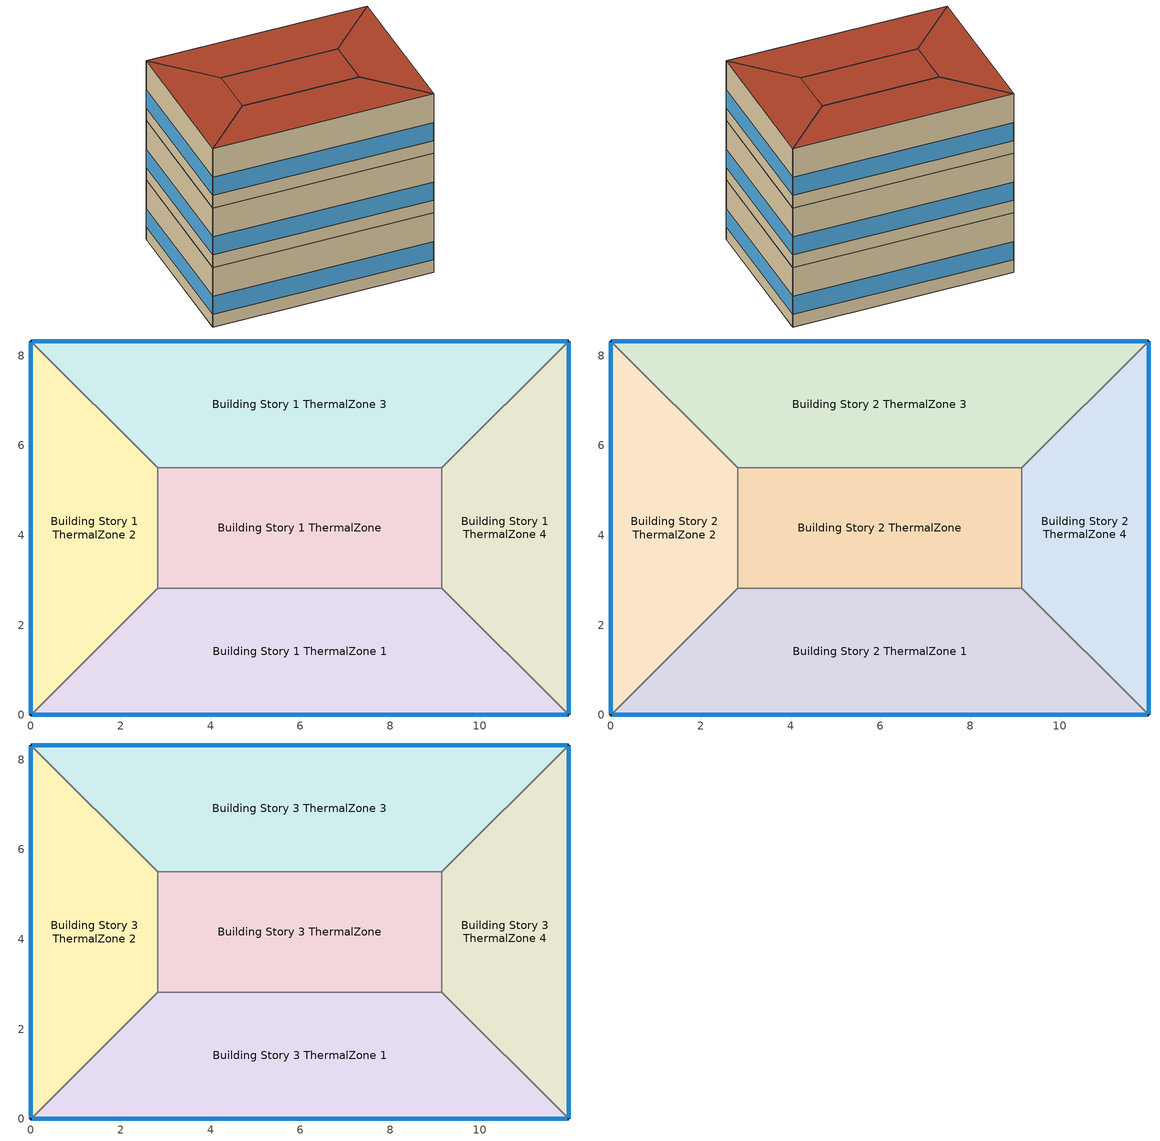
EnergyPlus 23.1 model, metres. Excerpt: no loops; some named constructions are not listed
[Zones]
Building Story 1 ThermalZone
 floor ground (Typical Insulated Carpeted 8in Slab Floor): 9.15,2.83 2.83,2.83 2.83,5.5 9.15,5.5 z0
 wall adiabatic (Typical Interior Wall): 2.83,2.83 9.15,2.83 9.15,5.5 2.83,5.5 2.83,2.83 z0:3.6
 ceiling adiabatic (Typical Interior Floor): 9.15,5.5 2.83,5.5 2.83,2.83 9.15,2.83 z3.6
Building Story 1 ThermalZone 1
 floor ground (Typical Insulated Carpeted 8in Slab Floor): 11.97,0 0,0 2.83,2.83 9.15,2.83 z0
 wall outside (Typical Insulated Steel Framed Exterior Wall R-20.41): 0,0 11.97,0 z0:3.6
 wall adiabatic (Typical Interior Wall): 11.97,0 9.15,2.83 2.83,2.83 0,0 z0:3.6
 window (U 0.48 SHGC 0.40 Dbl Ref-D Clr 6mm/13mm): 0.03,0 11.95,0 z0.76:1.85
 ceiling adiabatic (Typical Interior Ceiling): 9.15,2.83 2.83,2.83 0,0 11.97,0 z3.6
Building Story 1 ThermalZone 2
 floor ground (Typical Insulated Carpeted 8in Slab Floor): 0,0 0,8.33 2.83,5.5 2.83,2.83 z0
 wall outside (Typical Insulated Steel Framed Exterior Wall R-20.41): 0,8.33 0,0 z0:3.6
 wall adiabatic (Typical Interior Wall): 0,0 2.83,2.83 2.83,5.5 0,8.33 z0:3.6
 window (U 0.48 SHGC 0.40 Dbl Ref-D Clr 6mm/13mm): 0,8.3 0,0.03 z0.76:1.85
 ceiling adiabatic (Typical Interior Ceiling): 2.83,2.83 2.83,5.5 0,8.33 0,0 z3.6
Building Story 1 ThermalZone 3
 floor ground (Typical Insulated Carpeted 8in Slab Floor): 0,8.33 11.97,8.33 9.15,5.5 2.83,5.5 z0
 wall outside (Typical Insulated Steel Framed Exterior Wall R-20.41): 11.97,8.33 0,8.33 z0:3.6
 wall adiabatic (Typical Interior Wall): 0,8.33 2.83,5.5 9.15,5.5 11.97,8.33 z0:3.6
 window (U 0.48 SHGC 0.40 Dbl Ref-D Clr 6mm/13mm): 11.95,8.33 0.03,8.33 z0.76:1.85
 ceiling adiabatic (Typical Interior Ceiling): 2.83,5.5 9.15,5.5 11.97,8.33 0,8.33 z3.6
Building Story 1 ThermalZone 4
 floor ground (Typical Insulated Carpeted 8in Slab Floor): 11.97,8.33 11.97,0 9.15,2.83 9.15,5.5 z0
 wall outside (Typical Insulated Steel Framed Exterior Wall R-20.41): 11.97,0 11.97,8.33 z0:3.6
 wall adiabatic (Typical Interior Wall): 11.97,8.33 9.15,5.5 9.15,2.83 11.97,0 z0:3.6
 window (U 0.48 SHGC 0.40 Dbl Ref-D Clr 6mm/13mm): 11.97,0.03 11.97,8.3 z0.76:1.85
 ceiling adiabatic (Typical Interior Ceiling): 9.15,5.5 9.15,2.83 11.97,0 11.97,8.33 z3.6
Building Story 2 ThermalZone
 floor adiabatic (Typical Interior Floor): 9.15,2.83 2.83,2.83 2.83,5.5 9.15,5.5 z3.6
 wall adiabatic (Typical Interior Wall): 2.83,2.83 9.15,2.83 9.15,5.5 2.83,5.5 2.83,2.83 z3.6:7.2
 ceiling adiabatic (Typical Interior Ceiling): 9.15,5.5 2.83,5.5 2.83,2.83 9.15,2.83 z7.2
Building Story 2 ThermalZone 1
 floor adiabatic (Typical Interior Ceiling): 11.97,0 0,0 2.83,2.83 9.15,2.83 z3.6
 wall outside (Typical Insulated Steel Framed Exterior Wall R-20.41): 0,0 11.97,0 z3.6:7.2
 wall adiabatic (Typical Interior Wall): 11.97,0 9.15,2.83 2.83,2.83 0,0 z3.6:7.2
 window (U 0.48 SHGC 0.40 Dbl Ref-D Clr 6mm/13mm): 0.03,0 11.95,0 z4.36:5.45
 ceiling adiabatic (Typical Interior Ceiling): 9.15,2.83 2.83,2.83 0,0 11.97,0 z7.2
Building Story 2 ThermalZone 2
 floor adiabatic (Typical Interior Ceiling): 0,0 0,8.33 2.83,5.5 2.83,2.83 z3.6
 wall outside (Typical Insulated Steel Framed Exterior Wall R-20.41): 0,8.33 0,0 z3.6:7.2
 wall adiabatic (Typical Interior Wall): 0,0 2.83,2.83 2.83,5.5 0,8.33 z3.6:7.2
 window (U 0.48 SHGC 0.40 Dbl Ref-D Clr 6mm/13mm): 0,8.3 0,0.03 z4.36:5.45
 ceiling adiabatic (Typical Interior Ceiling): 2.83,2.83 2.83,5.5 0,8.33 0,0 z7.2
Building Story 2 ThermalZone 3
 floor adiabatic (Typical Interior Ceiling): 0,8.33 11.97,8.33 9.15,5.5 2.83,5.5 z3.6
 wall outside (Typical Insulated Steel Framed Exterior Wall R-20.41): 11.97,8.33 0,8.33 z3.6:7.2
 wall adiabatic (Typical Interior Wall): 0,8.33 2.83,5.5 9.15,5.5 11.97,8.33 z3.6:7.2
 window (U 0.48 SHGC 0.40 Dbl Ref-D Clr 6mm/13mm): 11.95,8.33 0.03,8.33 z4.36:5.45
 ceiling adiabatic (Typical Interior Ceiling): 2.83,5.5 9.15,5.5 11.97,8.33 0,8.33 z7.2
Building Story 2 ThermalZone 4
 floor adiabatic (Typical Interior Ceiling): 11.97,8.33 11.97,0 9.15,2.83 9.15,5.5 z3.6
 wall outside (Typical Insulated Steel Framed Exterior Wall R-20.41): 11.97,0 11.97,8.33 z3.6:7.2
 wall adiabatic (Typical Interior Wall): 11.97,8.33 9.15,5.5 9.15,2.83 11.97,0 z3.6:7.2
 window (U 0.48 SHGC 0.40 Dbl Ref-D Clr 6mm/13mm): 11.97,0.03 11.97,8.3 z4.36:5.45
 ceiling adiabatic (Typical Interior Ceiling): 9.15,5.5 9.15,2.83 11.97,0 11.97,8.33 z7.2
Building Story 3 ThermalZone
 floor adiabatic (Typical Interior Ceiling): 9.15,2.83 2.83,2.83 2.83,5.5 9.15,5.5 z7.2
 wall adiabatic (Typical Interior Wall): 2.83,2.83 9.15,2.83 9.15,5.5 2.83,5.5 2.83,2.83 z7.2:10.8
 roof outside (Typical IEAD Roof R-31.25): 9.15,5.5 2.83,5.5 2.83,2.83 9.15,2.83 z10.8
Building Story 3 ThermalZone 1
 floor adiabatic (Typical Interior Ceiling): 11.97,0 0,0 2.83,2.83 9.15,2.83 z7.2
 wall outside (Typical Insulated Steel Framed Exterior Wall R-20.41): 0,0 11.97,0 z7.2:10.8
 wall adiabatic (Typical Interior Wall): 11.97,0 9.15,2.83 2.83,2.83 0,0 z7.2:10.8
 window (U 0.48 SHGC 0.40 Dbl Ref-D Clr 6mm/13mm): 0.03,0 11.95,0 z7.96:9.05
 roof outside (Typical IEAD Roof R-31.25): 9.15,2.83 2.83,2.83 0,0 11.97,0 z10.8
Building Story 3 ThermalZone 2
 floor adiabatic (Typical Interior Ceiling): 0,0 0,8.33 2.83,5.5 2.83,2.83 z7.2
 wall outside (Typical Insulated Steel Framed Exterior Wall R-20.41): 0,8.33 0,0 z7.2:10.8
 wall adiabatic (Typical Interior Wall): 0,0 2.83,2.83 2.83,5.5 0,8.33 z7.2:10.8
 window (U 0.48 SHGC 0.40 Dbl Ref-D Clr 6mm/13mm): 0,8.3 0,0.03 z7.96:9.05
 roof outside (Typical IEAD Roof R-31.25): 2.83,2.83 2.83,5.5 0,8.33 0,0 z10.8
Building Story 3 ThermalZone 3
 floor adiabatic (Typical Interior Ceiling): 0,8.33 11.97,8.33 9.15,5.5 2.83,5.5 z7.2
 wall outside (Typical Insulated Steel Framed Exterior Wall R-20.41): 11.97,8.33 0,8.33 z7.2:10.8
 wall adiabatic (Typical Interior Wall): 0,8.33 2.83,5.5 9.15,5.5 11.97,8.33 z7.2:10.8
 window (U 0.48 SHGC 0.40 Dbl Ref-D Clr 6mm/13mm): 11.95,8.33 0.03,8.33 z7.96:9.05
 roof outside (Typical IEAD Roof R-31.25): 2.83,5.5 9.15,5.5 11.97,8.33 0,8.33 z10.8
Building Story 3 ThermalZone 4
 floor adiabatic (Typical Interior Ceiling): 11.97,8.33 11.97,0 9.15,2.83 9.15,5.5 z7.2
 wall outside (Typical Insulated Steel Framed Exterior Wall R-20.41): 11.97,0 11.97,8.33 z7.2:10.8
 wall adiabatic (Typical Interior Wall): 11.97,8.33 9.15,5.5 9.15,2.83 11.97,0 z7.2:10.8
 window (U 0.48 SHGC 0.40 Dbl Ref-D Clr 6mm/13mm): 11.97,0.03 11.97,8.3 z7.96:9.05
 roof outside (Typical IEAD Roof R-31.25): 9.15,5.5 9.15,2.83 11.97,0 11.97,8.33 z10.8
[Schedule:Day:Interval]
SchoolSecondary BLDG_LIGHT_SCH_2013 Wknd Day; SchoolSecondary BLDG_LIGHT_SCH_2013 Wknd Day 1; SchoolSecondary BLDG_LIGHT_SCH_2013 Default; SchoolSecondary BLDG_LIGHT_CLASSROOM_SCH_2013 Wknd Day; SchoolSecondary BLDG_LIGHT_CLASSROOM_SCH_2013 Wknd Day 1; SchoolSecondary BLDG_LIGHT_CLASSROOM_SCH_2013 Default; SchoolSecondary BLDG_LIGHT_CORRIDOR_SCH_2013 Wknd Day; SchoolSecondary BLDG_LIGHT_CORRIDOR_SCH_2013 Wknd Day 1; SchoolSecondary BLDG_LIGHT_CORRIDOR_SCH_2013 Default; SchoolSecondary BLDG_LIGHT_GYM_SCH_2013 Wknd Day; SchoolSecondary BLDG_LIGHT_GYM_SCH_2013 Wknd Day 1; SchoolSecondary BLDG_LIGHT_GYM_SCH_2013 Default; SchoolSecondary BLDG_LIGHT_LIBRARY_SCH_2013 Wknd Day; SchoolSecondary BLDG_LIGHT_LIBRARY_SCH_2013 Wknd Day 1; SchoolSecondary BLDG_LIGHT_LIBRARY_SCH_2013 Default; SchoolSecondary BLDG_LIGHT_LOBBYFLR1_SCH_2013 Wknd Day; SchoolSecondary BLDG_LIGHT_LOBBYFLR1_SCH_2013 Wknd Day 1; SchoolSecondary BLDG_LIGHT_LOBBYFLR1_SCH_2013 Default; SchoolSecondary BLDG_LIGHT_MECHANICAL_SCH_2013 Wknd Day; SchoolSecondary BLDG_LIGHT_MECHANICAL_SCH_2013 Wknd Day 1; SchoolSecondary BLDG_LIGHT_MECHANICAL_SCH_2013 Default; SchoolSecondary BLDG_LIGHT_OFFICE_SCH_2013 Wknd Day; SchoolSecondary BLDG_LIGHT_OFFICE_SCH_2013 Wknd Day 1; SchoolSecondary BLDG_LIGHT_OFFICE_SCH_2013 Default; SchoolSecondary BLDG_LIGHT_BATH_SCH_2013 Wknd Day; SchoolSecondary BLDG_LIGHT_BATH_SCH_2013 Wknd Day 1; SchoolSecondary BLDG_LIGHT_BATH_SCH_2013 Default: No, 24:00, 0.1773
SchoolSecondary BLDG_LIGHT_SCH_2013 Wkdy Day; SchoolSecondary BLDG_LIGHT_SCH_2013 Wkdy Day 2; SchoolSecondary BLDG_LIGHT_MECHANICAL_SCH_2013 Wkdy Day; SchoolSecondary BLDG_LIGHT_MECHANICAL_SCH_2013 Wkdy Day 2: No, 07:00, 0.1773, 21:00, 0.9, 24:00, 0.1773
SchoolSecondary BLDG_LIGHT_SCH_2013 Wkdy Day 1; SchoolSecondary BLDG_LIGHT_MECHANICAL_SCH_2013 Wkdy Day 1: No, 08:00, 0.1773, 20:00, 0.5, 24:00, 0.1773
SchoolSecondary BLDG_LIGHT_SCH_2013 Summer Design Day; SchoolSecondary BLDG_LIGHT_CLASSROOM_SCH_2013 Summer Design Day; SchoolSecondary BLDG_LIGHT_CORRIDOR_SCH_2013 Summer Design Day; SchoolSecondary BLDG_LIGHT_GYM_SCH_2013 Summer Design Day; SchoolSecondary BLDG_LIGHT_LIBRARY_SCH_2013 Summer Design Day; SchoolSecondary BLDG_LIGHT_LOBBYFLR1_SCH_2013 Summer Design Day; SchoolSecondary BLDG_LIGHT_MECHANICAL_SCH_2013 Summer Design Day; SchoolSecondary BLDG_LIGHT_OFFICE_SCH_2013 Summer Design Day; SchoolSecondary BLDG_LIGHT_BATH_SCH_2013 Summer Design Day; Clothing Schedule Default Winter Clothes; 18 space(s) Occ Sch Summer Design Day 3; 18 space(s) Occ Sch Winter Design Day 3; 18 space(s) Occ Sch Summer Design Day 1; 18 space(s) Occ Sch Winter Design Day 1; 18 space(s) Occ Sch Summer Design Day 2; 18 space(s) Occ Sch Winter Design Day 2; OfficeMedium BLDG_LIGHT_SCH_2013 Summer Design Day; OfficeMedium BLDG_EQUIP_SCH_2013 Summer Design Day: No, 24:00, 1
SchoolSecondary BLDG_LIGHT_SCH_2013 Winter Design Day; SchoolSecondary BLDG_LIGHT_CLASSROOM_SCH_2013 Winter Design Day; SchoolSecondary BLDG_LIGHT_CORRIDOR_SCH_2013 Winter Design Day; SchoolSecondary BLDG_LIGHT_GYM_SCH_2013 Winter Design Day; SchoolSecondary BLDG_LIGHT_LIBRARY_SCH_2013 Winter Design Day; SchoolSecondary BLDG_LIGHT_LOBBYFLR1_SCH_2013 Winter Design Day; SchoolSecondary BLDG_LIGHT_MECHANICAL_SCH_2013 Winter Design Day; SchoolSecondary BLDG_LIGHT_OFFICE_SCH_2013 Winter Design Day; SchoolSecondary BLDG_LIGHT_BATH_SCH_2013 Winter Design Day; SchoolSecondary BLDG_OCC_SCH_Auditorium Wknd Day; SchoolSecondary BLDG_OCC_SCH_Auditorium Wknd Day 1; SchoolSecondary BLDG_OCC_SCH_Auditorium Default; SchoolSecondary BLDG_OCC_SCH_Auditorium Winter Design Day; Work Efficiency Schedule Default; SchoolSecondary BLDG_OCC_SCH_Cafeteria Wknd Day; SchoolSecondary BLDG_OCC_SCH_Cafeteria Wknd Day 1; SchoolSecondary BLDG_OCC_SCH_Cafeteria Default; SchoolSecondary BLDG_OCC_SCH_Cafeteria Winter Design Day; SchoolSecondary BLDG_OCC_SCH Wknd Day; SchoolSecondary BLDG_OCC_SCH Wknd Day 1; SchoolSecondary BLDG_OCC_SCH Default; SchoolSecondary BLDG_OCC_SCH Winter Design Day; SchoolSecondary BLDG_OCC_SCH_Extend Wknd Day; SchoolSecondary BLDG_OCC_SCH_Extend Wknd Day 1; SchoolSecondary BLDG_OCC_SCH_Extend Default; SchoolSecondary BLDG_OCC_SCH_Extend Winter Design Day; SchoolSecondary BLDG_OCC_SCH_Gym Wknd Day; SchoolSecondary BLDG_OCC_SCH_Gym Wknd Day 1; SchoolSecondary BLDG_OCC_SCH_Gym Default; SchoolSecondary BLDG_OCC_SCH_Gym Winter Design Day; SchoolSecondary BLDG_OCC_SCH_Offices Wknd Day; SchoolSecondary BLDG_OCC_SCH_Offices Wknd Day 1; SchoolSecondary BLDG_OCC_SCH_Offices Default; SchoolSecondary BLDG_OCC_SCH_Offices Winter Design Day; Schedule Day 5; OfficeMedium BLDG_LIGHT_SCH_2013 Winter Design Day; OfficeMedium BLDG_OCC_SCH Winter Design Day; Schedule Day 8; OfficeMedium BLDG_EQUIP_SCH_2013 Winter Design Day: No, 24:00, 0
SchoolSecondary BLDG_LIGHT_CLASSROOM_SCH_2013 Wkdy Day; SchoolSecondary BLDG_LIGHT_CLASSROOM_SCH_2013 Wkdy Day 2: No, 07:00, 0.1773, 08:00, 0.9, 21:00, 0.598291, 24:00, 0.1773
SchoolSecondary BLDG_LIGHT_CLASSROOM_SCH_2013 Wkdy Day 1: No, 08:00, 0.1773, 20:00, 0.332384, 21:00, 0.117863, 24:00, 0.1773
SchoolSecondary BLDG_LIGHT_CORRIDOR_SCH_2013 Wkdy Day; SchoolSecondary BLDG_LIGHT_CORRIDOR_SCH_2013 Wkdy Day 2: No, 07:00, 0.1773, 08:00, 0.9, 21:00, 0.551772, 24:00, 0.1773
SchoolSecondary BLDG_LIGHT_CORRIDOR_SCH_2013 Wkdy Day 1: No, 08:00, 0.1773, 20:00, 0.30654, 21:00, 0.108699, 24:00, 0.1773
SchoolSecondary BLDG_LIGHT_GYM_SCH_2013 Wkdy Day; SchoolSecondary BLDG_LIGHT_GYM_SCH_2013 Wkdy Day 2: No, 07:00, 0.1773, 08:00, 0.9, 21:00, 0.88182, 24:00, 0.1773
SchoolSecondary BLDG_LIGHT_GYM_SCH_2013 Wkdy Day 1: No, 08:00, 0.1773, 20:00, 0.4899, 21:00, 0.173719, 24:00, 0.1773
SchoolSecondary BLDG_LIGHT_LIBRARY_SCH_2013 Wkdy Day; SchoolSecondary BLDG_LIGHT_LIBRARY_SCH_2013 Wkdy Day 2: No, 07:00, 0.1773, 08:00, 0.9, 21:00, 0.8325, 24:00, 0.1773
SchoolSecondary BLDG_LIGHT_LIBRARY_SCH_2013 Wkdy Day 1: No, 08:00, 0.1773, 20:00, 0.4625, 21:00, 0.164002, 24:00, 0.1773
SchoolSecondary BLDG_LIGHT_LOBBYFLR1_SCH_2013 Wkdy Day; SchoolSecondary BLDG_LIGHT_LOBBYFLR1_SCH_2013 Wkdy Day 2: No, 07:00, 0.1773, 08:00, 0.9, 21:00, 0.855, 24:00, 0.1773
SchoolSecondary BLDG_LIGHT_LOBBYFLR1_SCH_2013 Wkdy Day 1: No, 08:00, 0.1773, 20:00, 0.475, 21:00, 0.168435, 24:00, 0.1773
SchoolSecondary BLDG_LIGHT_OFFICE_SCH_2013 Wkdy Day; SchoolSecondary BLDG_LIGHT_OFFICE_SCH_2013 Wkdy Day 2: No, 07:00, 0.1773, 08:00, 0.9, 21:00, 0.747958, 24:00, 0.1773
SchoolSecondary BLDG_LIGHT_OFFICE_SCH_2013 Wkdy Day 1: No, 08:00, 0.1773, 20:00, 0.415533, 21:00, 0.147348, 24:00, 0.1773
SchoolSecondary BLDG_LIGHT_BATH_SCH_2013 Wkdy Day; SchoolSecondary BLDG_LIGHT_BATH_SCH_2013 Wkdy Day 2: No, 07:00, 0.1773, 08:00, 0.9, 21:00, 0.594, 24:00, 0.1773
SchoolSecondary BLDG_LIGHT_BATH_SCH_2013 Wkdy Day 1: No, 08:00, 0.1773, 20:00, 0.33, 21:00, 0.117018, 24:00, 0.1773
SchoolSecondary BLDG_OCC_SCH_Auditorium Wkdy|SmrDsn Day; SchoolSecondary BLDG_OCC_SCH_Auditorium Wkdy|SmrDsn Day 2; SchoolSecondary BLDG_OCC_SCH_Auditorium Summer Design Day: No, 08:00, 0, 15:00, 0.25, 20:00, 0.95, 24:00, 0
SchoolSecondary BLDG_OCC_SCH_Auditorium Wkdy|SmrDsn Day 1: No, 08:00, 0, 17:00, 0.15, 19:00, 0.35, 24:00, 0
SchoolSecondary ACTIVITY_SCH Default; SchoolSecondary ACTIVITY_SCH Summer Design Day; SchoolSecondary ACTIVITY_SCH Winter Design Day; OfficeMedium ACTIVITY_SCH Default; OfficeMedium ACTIVITY_SCH Summer Design Day; OfficeMedium ACTIVITY_SCH Winter Design Day: No, 24:00, 120
Air Velocity Schedule Default: No, 24:00, 0.2
SchoolSecondary BLDG_OCC_SCH_Cafeteria Wkdy|SmrDsn Day; SchoolSecondary BLDG_OCC_SCH_Cafeteria Wkdy|SmrDsn Day 2; SchoolSecondary BLDG_OCC_SCH_Cafeteria Summer Design Day: No, 09:00, 0, 15:00, 0.95, 20:00, 0.35, 24:00, 0
SchoolSecondary BLDG_OCC_SCH_Cafeteria Wkdy|SmrDsn Day 1: No, 09:00, 0, 17:00, 0.15, 19:00, 0.35, 24:00, 0
SchoolSecondary BLDG_OCC_SCH Wkdy|SmrDsn Day; SchoolSecondary BLDG_OCC_SCH Wkdy|SmrDsn Day 2; SchoolSecondary BLDG_OCC_SCH Summer Design Day: No, 08:00, 0, 16:00, 0.95, 21:00, 0.15, 24:00, 0
SchoolSecondary BLDG_OCC_SCH Wkdy|SmrDsn Day 1: No, 08:00, 0, 21:00, 0.15, 24:00, 0
SchoolSecondary BLDG_OCC_SCH_Extend Wkdy|SmrDsn Day; SchoolSecondary BLDG_OCC_SCH_Extend Wkdy|SmrDsn Day 2; SchoolSecondary BLDG_OCC_SCH_Extend Summer Design Day: No, 08:00, 0, 21:00, 0.95, 24:00, 0
SchoolSecondary BLDG_OCC_SCH_Extend Wkdy|SmrDsn Day 1: No, 08:00, 0, 21:00, 0.5, 24:00, 0
SchoolSecondary BLDG_OCC_SCH_Gym Wkdy|SmrDsn Day; SchoolSecondary BLDG_OCC_SCH_Gym Wkdy|SmrDsn Day 2; SchoolSecondary BLDG_OCC_SCH_Gym Summer Design Day: No, 08:00, 0, 16:00, 0.35, 21:00, 0.95, 24:00, 0
SchoolSecondary BLDG_OCC_SCH_Gym Wkdy|SmrDsn Day 1: No, 08:00, 0, 21:00, 0.35, 24:00, 0
SchoolSecondary BLDG_OCC_SCH_Offices Wkdy|SmrDsn Day; SchoolSecondary BLDG_OCC_SCH_Offices Wkdy|SmrDsn Day 2; SchoolSecondary BLDG_OCC_SCH_Offices Summer Design Day: No, 08:00, 0, 17:00, 0.95, 21:00, 0.15, 24:00, 0
SchoolSecondary BLDG_OCC_SCH_Offices Wkdy|SmrDsn Day 1: No, 08:00, 0, 17:00, 0.5, 21:00, 0.15, 24:00, 0
18 space(s) Occ Sch Saturday 3; 18 space(s) Occ Sch Saturday 2: No, 05:00, 0, 06:00, 1, 07:00, 0, 08:00, 1, 11:00, 0, 12:00, 1, 16:00, 0, 17:00, 1, 18:00, 0, 19:00, 1, 24:00, 0
18 space(s) Occ Sch Sunday 3; 18 space(s) Occ Sch Sunday 2: No, 05:00, 0, 06:00, 1, 17:00, 0, 18:00, 1, 24:00, 0
18 space(s) Occ Sch Default 3; 18 space(s) Occ Sch Tuesday 19; 18 space(s) Occ Sch Wednesday 19; 18 space(s) Occ Sch Thursday 19; 18 space(s) Occ Sch Friday 19; 18 space(s) Occ Sch Thursday 18; 18 space(s) Occ Sch Friday 18; 18 space(s) Occ Sch Monday 16; 18 space(s) Occ Sch Tuesday 18; 18 space(s) Occ Sch Wednesday 18; 18 space(s) Occ Sch Thursday 16; 18 space(s) Occ Sch Friday 16; 18 space(s) Occ Sch Monday 14; 18 space(s) Occ Sch Tuesday 16; 18 space(s) Occ Sch Wednesday 16; 18 space(s) Occ Sch Friday 15; 18 space(s) Occ Sch Monday 13; 18 space(s) Occ Sch Tuesday 15; 18 space(s) Occ Sch Wednesday 15; 18 space(s) Occ Sch Thursday 15; 18 space(s) Occ Sch Default 2; 18 space(s) Occ Sch Tuesday 14; 18 space(s) Occ Sch Wednesday 14; 18 space(s) Occ Sch Thursday 14; 18 space(s) Occ Sch Friday 14; 18 space(s) Occ Sch Thursday 13; 18 space(s) Occ Sch Friday 13; 18 space(s) Occ Sch Monday 12; 18 space(s) Occ Sch Tuesday 13; 18 space(s) Occ Sch Wednesday 13; 18 space(s) Occ Sch Thursday 11; 18 space(s) Occ Sch Friday 11; 18 space(s) Occ Sch Monday 10; 18 space(s) Occ Sch Tuesday 11; 18 space(s) Occ Sch Wednesday 11; 18 space(s) Occ Sch Friday 10; 18 space(s) Occ Sch Monday 9; 18 space(s) Occ Sch Tuesday 10; 18 space(s) Occ Sch Wednesday 10; 18 space(s) Occ Sch Thursday 10: No, 05:00, 0, 06:00, 1, 07:00, 1, 08:00, 1, 09:00, 1, 11:00, 0, 13:00, 1, 14:00, 0, 15:00, 1, 16:00, 1, 17:00, 1, 18:00, 1, 19:00, 0, 20:00, 1, 21:00, 1, 22:00, 1, 24:00, 0
18 space(s) Occ Sch Friday 17; 18 space(s) Occ Sch Monday 15; 18 space(s) Occ Sch Tuesday 17; 18 space(s) Occ Sch Wednesday 17; 18 space(s) Occ Sch Thursday 17; 18 space(s) Occ Sch Friday 12; 18 space(s) Occ Sch Monday 11; 18 space(s) Occ Sch Tuesday 12; 18 space(s) Occ Sch Wednesday 12; 18 space(s) Occ Sch Thursday 12: No, 05:00, 0, 06:00, 1, 07:00, 1, 08:00, 1, 09:00, 1, 11:00, 0, 13:00, 1, 16:00, 0, 17:00, 1, 18:00, 1, 19:00, 1, 20:00, 0, 21:00, 1, 22:00, 1, 24:00, 0
18 space(s) Occ Sch Saturday 1: No, 05:00, 0, 06:00, 0.000484702, 07:00, 0, 08:00, 0.00101787, 11:00, 0, 12:00, 0.00101787, 16:00, 0, 17:00, 0.000242351, 18:00, 0, 19:00, 0.000242351, 24:00, 0
18 space(s) Occ Sch Sunday 1: No, 05:00, 0, 06:00, 0.000242351, 17:00, 0, 18:00, 0.000242351, 24:00, 0
18 space(s) Occ Sch Default 1; 18 space(s) Occ Sch Tuesday 9; 18 space(s) Occ Sch Wednesday 9; 18 space(s) Occ Sch Thursday 9; 18 space(s) Occ Sch Friday 9; 18 space(s) Occ Sch Friday 5; 18 space(s) Occ Sch Monday 5; 18 space(s) Occ Sch Tuesday 5; 18 space(s) Occ Sch Wednesday 5; 18 space(s) Occ Sch Thursday 5: No, 05:00, 0, 06:00, 0.000484702, 07:00, 0.000533172, 08:00, 0.0280642, 09:00, 0.0045562, 11:00, 0, 13:00, 0.0022781, 14:00, 0, 15:00, 0.00508937, 16:00, 0.00906393, 17:00, 0.00358679, 18:00, 0.00101787, 19:00, 0, 20:00, 0.0124568, 21:00, 0.0121175, 22:00, 0.000242351, 24:00, 0
18 space(s) Occ Sch Thursday 8; 18 space(s) Occ Sch Friday 8; 18 space(s) Occ Sch Monday 8; 18 space(s) Occ Sch Tuesday 8; 18 space(s) Occ Sch Wednesday 8; 18 space(s) Occ Sch Thursday 6; 18 space(s) Occ Sch Friday 6; 18 space(s) Occ Sch Monday 6; 18 space(s) Occ Sch Tuesday 6; 18 space(s) Occ Sch Wednesday 6: No, 05:00, 0, 06:00, 0.000484702, 07:00, 0.000533172, 08:00, 0.0145411, 09:00, 0.0045562, 11:00, 0, 13:00, 0.0022781, 14:00, 0, 15:00, 0.00508937, 16:00, 0.00445926, 17:00, 0.00358679, 18:00, 0.00101787, 19:00, 0, 20:00, 0.0124568, 21:00, 0.0121175, 22:00, 0.000242351, 24:00, 0
18 space(s) Occ Sch Friday 7; 18 space(s) Occ Sch Monday 7; 18 space(s) Occ Sch Tuesday 7; 18 space(s) Occ Sch Wednesday 7; 18 space(s) Occ Sch Thursday 7: No, 05:00, 0, 06:00, 0.000484702, 07:00, 0.000533172, 08:00, 0.0120691, 09:00, 0.000727053, 11:00, 0, 13:00, 0.0022781, 16:00, 0, 17:00, 0.000193881, 18:00, 0.000969404, 19:00, 0.00567101, 20:00, 0, 21:00, 0.00649501, 22:00, 0.000242351, 24:00, 0
SchoolSecondary BLDG_EQUIP_SCH_2013 Default|Wknd Day; SchoolSecondary BLDG_EQUIP_SCH_2013 Default|Wknd Day 2; SchoolSecondary BLDG_EQUIP_SCH_2013 Default: No, 24:00, 0.295624
SchoolSecondary BLDG_EQUIP_SCH_2013 Wkdy Day; SchoolSecondary BLDG_EQUIP_SCH_2013 Wkdy Day 2: No, 08:00, 0.295624, 17:00, 0.90367, 21:00, 0.332931, 24:00, 0.295624
SchoolSecondary BLDG_EQUIP_SCH_2013 Wkdy Day 1: No, 08:00, 0.21116, 17:00, 0.475616, 21:00, 0.237808, 24:00, 0.21116
SchoolSecondary BLDG_EQUIP_SCH_2013 Default|Wknd Day 1: No, 24:00, 0.21116
SchoolSecondary BLDG_EQUIP_SCH_2013 Summer Design Day: No, 08:00, 0.35, 17:00, 0.95, 24:00, 0.35
SchoolSecondary BLDG_EQUIP_SCH_2013 Winter Design Day 2: No, 24:00, 0.35
SchoolSecondary KITCHEN_ELEC_EQUIP_SCH Wknd Day; SchoolSecondary KITCHEN_ELEC_EQUIP_SCH Wknd Day 1; SchoolSecondary KITCHEN_ELEC_EQUIP_SCH Default; SchoolSecondary KITCHEN_ELEC_EQUIP_SCH Winter Design Day: No, 24:00, 0.1
SchoolSecondary KITCHEN_ELEC_EQUIP_SCH Wkdy Day; SchoolSecondary KITCHEN_ELEC_EQUIP_SCH Wkdy Day 1; SchoolSecondary KITCHEN_ELEC_EQUIP_SCH Wkdy Day 2; SchoolSecondary KITCHEN_ELEC_EQUIP_SCH Summer Design Day: No, 08:00, 0.1, 10:00, 0.15, 13:00, 0.25, 15:00, 0.15, 24:00, 0.1
SchoolSecondary KITCHEN_GAS_EQUIP_SCH Wknd Day; SchoolSecondary KITCHEN_GAS_EQUIP_SCH Wknd Day 1; SchoolSecondary KITCHEN_GAS_EQUIP_SCH Default; SchoolSecondary KITCHEN_GAS_EQUIP_SCH Winter Design Day: No, 24:00, 0.02
SchoolSecondary KITCHEN_GAS_EQUIP_SCH Wkdy|SmrDsn Day; SchoolSecondary KITCHEN_GAS_EQUIP_SCH Wkdy|SmrDsn Day 1; SchoolSecondary KITCHEN_GAS_EQUIP_SCH Wkdy|SmrDsn Day 2; SchoolSecondary KITCHEN_GAS_EQUIP_SCH Summer Design Day: No, 08:00, 0.02, 10:00, 0.15, 13:00, 0.2, 15:00, 0.1, 24:00, 0.02
OfficeMedium BLDG_LIGHT_SCH_2013 Sat Day: No, 06:00, 0.05, 08:00, 0.0862326, 12:00, 0.258698, 17:00, 0.129349, 19:00, 0.0431163, 24:00, 0.05
OfficeMedium BLDG_LIGHT_SCH_2013 Sun Day: No, 06:00, 0.05, 18:00, 0.0431163, 24:00, 0.05
OfficeMedium BLDG_LIGHT_SCH_2013 Wkdy Day: No, 05:00, 0.05, 06:00, 0.1, 07:00, 0.0862326, 08:00, 0.258698, 17:00, 0.776093, 18:00, 0.431163, 20:00, 0.258698, 22:00, 0.172465, 23:00, 0.0862326, 24:00, 0.0431163
OfficeMedium BLDG_OCC_SCH Sat Day: No, 06:00, 0, 08:00, 0.1, 12:00, 0.3, 17:00, 0.1, 19:00, 0.05, 24:00, 0
OfficeMedium BLDG_OCC_SCH Default: No, 06:00, 0, 18:00, 0.05, 24:00, 0
OfficeMedium BLDG_OCC_SCH Wkdy Day: No, 06:00, 0, 07:00, 0.1, 08:00, 0.2, 12:00, 0.95, 13:00, 0.5, 17:00, 0.95, 18:00, 0.3, 22:00, 0.1, 24:00, 0.05
OfficeMedium BLDG_OCC_SCH Summer Design Day: No, 06:00, 0, 22:00, 1, 24:00, 0.05
OfficeMedium BLDG_EQUIP_SCH_2013 Sat Day: No, 06:00, 0.230755, 08:00, 0.381235, 12:00, 0.476543, 17:00, 0.33358, 19:00, 0.285926, 24:00, 0.230755
OfficeMedium BLDG_EQUIP_SCH_2013 Sun Day: No, 06:00, 0.230755, 18:00, 0.288107, 24:00, 0.230755
OfficeMedium BLDG_EQUIP_SCH_2013 Wkdy Day: No, 06:00, 0.307674, 08:00, 0.381235, 12:00, 0.857778, 13:00, 0.76247, 17:00, 0.857778, 18:00, 0.476543, 24:00, 0.381235
Schedule Day 80: No, 06:00, 0, 24:00, 1
Schedule Day 81: No, 06:00, 0.7, 24:00, 1
[Schedule:Week:Daily]
SchoolSecondary BLDG_LIGHT_SCH_2013 Week Rule - Jan1-Jan1: SchoolSecondary BLDG_LIGHT_SCH_2013 Wknd Day, SchoolSecondary BLDG_LIGHT_SCH_2013 Wknd Day, SchoolSecondary BLDG_LIGHT_SCH_2013 Wknd Day, SchoolSecondary BLDG_LIGHT_SCH_2013 Wknd Day, SchoolSecondary BLDG_LIGHT_SCH_2013 Wknd Day, SchoolSecondary BLDG_LIGHT_SCH_2013 Wknd Day, SchoolSecondary BLDG_LIGHT_SCH_2013 Wknd Day, SchoolSecondary BLDG_LIGHT_SCH_2013 Default, SchoolSecondary BLDG_LIGHT_SCH_2013 Summer Design Day, SchoolSecondary BLDG_LIGHT_SCH_2013 Winter Design Day, SchoolSecondary BLDG_LIGHT_SCH_2013 Default, SchoolSecondary BLDG_LIGHT_SCH_2013 Default
SchoolSecondary BLDG_LIGHT_SCH_2013 Week Rule - Jan2-Jun25: SchoolSecondary BLDG_LIGHT_SCH_2013 Wknd Day, SchoolSecondary BLDG_LIGHT_SCH_2013 Wkdy Day, SchoolSecondary BLDG_LIGHT_SCH_2013 Wkdy Day, SchoolSecondary BLDG_LIGHT_SCH_2013 Wkdy Day, SchoolSecondary BLDG_LIGHT_SCH_2013 Wkdy Day, SchoolSecondary BLDG_LIGHT_SCH_2013 Wkdy Day, SchoolSecondary BLDG_LIGHT_SCH_2013 Wknd Day, SchoolSecondary BLDG_LIGHT_SCH_2013 Default, SchoolSecondary BLDG_LIGHT_SCH_2013 Summer Design Day, SchoolSecondary BLDG_LIGHT_SCH_2013 Winter Design Day, SchoolSecondary BLDG_LIGHT_SCH_2013 Default, SchoolSecondary BLDG_LIGHT_SCH_2013 Default
SchoolSecondary BLDG_LIGHT_SCH_2013 Week Rule - Jun26-Jul2: SchoolSecondary BLDG_LIGHT_SCH_2013 Wknd Day, SchoolSecondary BLDG_LIGHT_SCH_2013 Wkdy Day, SchoolSecondary BLDG_LIGHT_SCH_2013 Wkdy Day, SchoolSecondary BLDG_LIGHT_SCH_2013 Wkdy Day, SchoolSecondary BLDG_LIGHT_SCH_2013 Wkdy Day, SchoolSecondary BLDG_LIGHT_SCH_2013 Wkdy Day 1, SchoolSecondary BLDG_LIGHT_SCH_2013 Wknd Day 1, SchoolSecondary BLDG_LIGHT_SCH_2013 Default, SchoolSecondary BLDG_LIGHT_SCH_2013 Summer Design Day, SchoolSecondary BLDG_LIGHT_SCH_2013 Winter Design Day, SchoolSecondary BLDG_LIGHT_SCH_2013 Default, SchoolSecondary BLDG_LIGHT_SCH_2013 Default
SchoolSecondary BLDG_LIGHT_SCH_2013 Week Rule - Jul3-Aug27: SchoolSecondary BLDG_LIGHT_SCH_2013 Wknd Day 1, SchoolSecondary BLDG_LIGHT_SCH_2013 Wkdy Day 1, SchoolSecondary BLDG_LIGHT_SCH_2013 Wkdy Day 1, SchoolSecondary BLDG_LIGHT_SCH_2013 Wkdy Day 1, SchoolSecondary BLDG_LIGHT_SCH_2013 Wkdy Day 1, SchoolSecondary BLDG_LIGHT_SCH_2013 Wkdy Day 1, SchoolSecondary BLDG_LIGHT_SCH_2013 Wknd Day 1, SchoolSecondary BLDG_LIGHT_SCH_2013 Default, SchoolSecondary BLDG_LIGHT_SCH_2013 Summer Design Day, SchoolSecondary BLDG_LIGHT_SCH_2013 Winter Design Day, SchoolSecondary BLDG_LIGHT_SCH_2013 Default, SchoolSecondary BLDG_LIGHT_SCH_2013 Default
SchoolSecondary BLDG_LIGHT_SCH_2013 Week Rule - Aug28-Sep3: SchoolSecondary BLDG_LIGHT_SCH_2013 Wknd Day 1, SchoolSecondary BLDG_LIGHT_SCH_2013 Wkdy Day 1, SchoolSecondary BLDG_LIGHT_SCH_2013 Wkdy Day 1, SchoolSecondary BLDG_LIGHT_SCH_2013 Wkdy Day 1, SchoolSecondary BLDG_LIGHT_SCH_2013 Wkdy Day 2, SchoolSecondary BLDG_LIGHT_SCH_2013 Wkdy Day 2, SchoolSecondary BLDG_LIGHT_SCH_2013 Default, SchoolSecondary BLDG_LIGHT_SCH_2013 Default, SchoolSecondary BLDG_LIGHT_SCH_2013 Summer Design Day, SchoolSecondary BLDG_LIGHT_SCH_2013 Winter Design Day, SchoolSecondary BLDG_LIGHT_SCH_2013 Default, SchoolSecondary BLDG_LIGHT_SCH_2013 Default
SchoolSecondary BLDG_LIGHT_SCH_2013 Week Rule - Sep4-Dec31: SchoolSecondary BLDG_LIGHT_SCH_2013 Default, SchoolSecondary BLDG_LIGHT_SCH_2013 Wkdy Day 2, SchoolSecondary BLDG_LIGHT_SCH_2013 Wkdy Day 2, SchoolSecondary BLDG_LIGHT_SCH_2013 Wkdy Day 2, SchoolSecondary BLDG_LIGHT_SCH_2013 Wkdy Day 2, SchoolSecondary BLDG_LIGHT_SCH_2013 Wkdy Day 2, SchoolSecondary BLDG_LIGHT_SCH_2013 Default, SchoolSecondary BLDG_LIGHT_SCH_2013 Default, SchoolSecondary BLDG_LIGHT_SCH_2013 Summer Design Day, SchoolSecondary BLDG_LIGHT_SCH_2013 Winter Design Day, SchoolSecondary BLDG_LIGHT_SCH_2013 Default, SchoolSecondary BLDG_LIGHT_SCH_2013 Default
SchoolSecondary BLDG_LIGHT_CLASSROOM_SCH_2013 Week Rule - Jan1-Jan1: SchoolSecondary BLDG_LIGHT_CLASSROOM_SCH_2013 Wknd Day, SchoolSecondary BLDG_LIGHT_CLASSROOM_SCH_2013 Wknd Day, SchoolSecondary BLDG_LIGHT_CLASSROOM_SCH_2013 Wknd Day, SchoolSecondary BLDG_LIGHT_CLASSROOM_SCH_2013 Wknd Day, SchoolSecondary BLDG_LIGHT_CLASSROOM_SCH_2013 Wknd Day, SchoolSecondary BLDG_LIGHT_CLASSROOM_SCH_2013 Wknd Day, SchoolSecondary BLDG_LIGHT_CLASSROOM_SCH_2013 Wknd Day, SchoolSecondary BLDG_LIGHT_CLASSROOM_SCH_2013 Default, SchoolSecondary BLDG_LIGHT_CLASSROOM_SCH_2013 Summer Design Day, SchoolSecondary BLDG_LIGHT_CLASSROOM_SCH_2013 Winter Design Day, SchoolSecondary BLDG_LIGHT_CLASSROOM_SCH_2013 Default, SchoolSecondary BLDG_LIGHT_CLASSROOM_SCH_2013 Default
SchoolSecondary BLDG_LIGHT_CLASSROOM_SCH_2013 Week Rule - Jan2-Jun25: SchoolSecondary BLDG_LIGHT_CLASSROOM_SCH_2013 Wknd Day, SchoolSecondary BLDG_LIGHT_CLASSROOM_SCH_2013 Wkdy Day, SchoolSecondary BLDG_LIGHT_CLASSROOM_SCH_2013 Wkdy Day, SchoolSecondary BLDG_LIGHT_CLASSROOM_SCH_2013 Wkdy Day, SchoolSecondary BLDG_LIGHT_CLASSROOM_SCH_2013 Wkdy Day, SchoolSecondary BLDG_LIGHT_CLASSROOM_SCH_2013 Wkdy Day, SchoolSecondary BLDG_LIGHT_CLASSROOM_SCH_2013 Wknd Day, SchoolSecondary BLDG_LIGHT_CLASSROOM_SCH_2013 Default, SchoolSecondary BLDG_LIGHT_CLASSROOM_SCH_2013 Summer Design Day, SchoolSecondary BLDG_LIGHT_CLASSROOM_SCH_2013 Winter Design Day, SchoolSecondary BLDG_LIGHT_CLASSROOM_SCH_2013 Default, SchoolSecondary BLDG_LIGHT_CLASSROOM_SCH_2013 Default
SchoolSecondary BLDG_LIGHT_CLASSROOM_SCH_2013 Week Rule - Jun26-Jul2: SchoolSecondary BLDG_LIGHT_CLASSROOM_SCH_2013 Wknd Day, SchoolSecondary BLDG_LIGHT_CLASSROOM_SCH_2013 Wkdy Day, SchoolSecondary BLDG_LIGHT_CLASSROOM_SCH_2013 Wkdy Day, SchoolSecondary BLDG_LIGHT_CLASSROOM_SCH_2013 Wkdy Day, SchoolSecondary BLDG_LIGHT_CLASSROOM_SCH_2013 Wkdy Day, SchoolSecondary BLDG_LIGHT_CLASSROOM_SCH_2013 Wkdy Day 1, SchoolSecondary BLDG_LIGHT_CLASSROOM_SCH_2013 Wknd Day 1, SchoolSecondary BLDG_LIGHT_CLASSROOM_SCH_2013 Default, SchoolSecondary BLDG_LIGHT_CLASSROOM_SCH_2013 Summer Design Day, SchoolSecondary BLDG_LIGHT_CLASSROOM_SCH_2013 Winter Design Day, SchoolSecondary BLDG_LIGHT_CLASSROOM_SCH_2013 Default, SchoolSecondary BLDG_LIGHT_CLASSROOM_SCH_2013 Default
SchoolSecondary BLDG_LIGHT_CLASSROOM_SCH_2013 Week Rule - Jul3-Aug27: SchoolSecondary BLDG_LIGHT_CLASSROOM_SCH_2013 Wknd Day 1, SchoolSecondary BLDG_LIGHT_CLASSROOM_SCH_2013 Wkdy Day 1, SchoolSecondary BLDG_LIGHT_CLASSROOM_SCH_2013 Wkdy Day 1, SchoolSecondary BLDG_LIGHT_CLASSROOM_SCH_2013 Wkdy Day 1, SchoolSecondary BLDG_LIGHT_CLASSROOM_SCH_2013 Wkdy Day 1, SchoolSecondary BLDG_LIGHT_CLASSROOM_SCH_2013 Wkdy Day 1, SchoolSecondary BLDG_LIGHT_CLASSROOM_SCH_2013 Wknd Day 1, SchoolSecondary BLDG_LIGHT_CLASSROOM_SCH_2013 Default, SchoolSecondary BLDG_LIGHT_CLASSROOM_SCH_2013 Summer Design Day, SchoolSecondary BLDG_LIGHT_CLASSROOM_SCH_2013 Winter Design Day, SchoolSecondary BLDG_LIGHT_CLASSROOM_SCH_2013 Default, SchoolSecondary BLDG_LIGHT_CLASSROOM_SCH_2013 Default
SchoolSecondary BLDG_LIGHT_CLASSROOM_SCH_2013 Week Rule - Aug28-Sep3: SchoolSecondary BLDG_LIGHT_CLASSROOM_SCH_2013 Wknd Day 1, SchoolSecondary BLDG_LIGHT_CLASSROOM_SCH_2013 Wkdy Day 1, SchoolSecondary BLDG_LIGHT_CLASSROOM_SCH_2013 Wkdy Day 1, SchoolSecondary BLDG_LIGHT_CLASSROOM_SCH_2013 Wkdy Day 1, SchoolSecondary BLDG_LIGHT_CLASSROOM_SCH_2013 Wkdy Day 2, SchoolSecondary BLDG_LIGHT_CLASSROOM_SCH_2013 Wkdy Day 2, SchoolSecondary BLDG_LIGHT_CLASSROOM_SCH_2013 Default, SchoolSecondary BLDG_LIGHT_CLASSROOM_SCH_2013 Default, SchoolSecondary BLDG_LIGHT_CLASSROOM_SCH_2013 Summer Design Day, SchoolSecondary BLDG_LIGHT_CLASSROOM_SCH_2013 Winter Design Day, SchoolSecondary BLDG_LIGHT_CLASSROOM_SCH_2013 Default, SchoolSecondary BLDG_LIGHT_CLASSROOM_SCH_2013 Default
SchoolSecondary BLDG_LIGHT_CLASSROOM_SCH_2013 Week Rule - Sep4-Dec31: SchoolSecondary BLDG_LIGHT_CLASSROOM_SCH_2013 Default, SchoolSecondary BLDG_LIGHT_CLASSROOM_SCH_2013 Wkdy Day 2, SchoolSecondary BLDG_LIGHT_CLASSROOM_SCH_2013 Wkdy Day 2, SchoolSecondary BLDG_LIGHT_CLASSROOM_SCH_2013 Wkdy Day 2, SchoolSecondary BLDG_LIGHT_CLASSROOM_SCH_2013 Wkdy Day 2, SchoolSecondary BLDG_LIGHT_CLASSROOM_SCH_2013 Wkdy Day 2, SchoolSecondary BLDG_LIGHT_CLASSROOM_SCH_2013 Default, SchoolSecondary BLDG_LIGHT_CLASSROOM_SCH_2013 Default, SchoolSecondary BLDG_LIGHT_CLASSROOM_SCH_2013 Summer Design Day, SchoolSecondary BLDG_LIGHT_CLASSROOM_SCH_2013 Winter Design Day, SchoolSecondary BLDG_LIGHT_CLASSROOM_SCH_2013 Default, SchoolSecondary BLDG_LIGHT_CLASSROOM_SCH_2013 Default
SchoolSecondary BLDG_LIGHT_CORRIDOR_SCH_2013 Week Rule - Jan1-Jan1: SchoolSecondary BLDG_LIGHT_CORRIDOR_SCH_2013 Wknd Day, SchoolSecondary BLDG_LIGHT_CORRIDOR_SCH_2013 Wknd Day, SchoolSecondary BLDG_LIGHT_CORRIDOR_SCH_2013 Wknd Day, SchoolSecondary BLDG_LIGHT_CORRIDOR_SCH_2013 Wknd Day, SchoolSecondary BLDG_LIGHT_CORRIDOR_SCH_2013 Wknd Day, SchoolSecondary BLDG_LIGHT_CORRIDOR_SCH_2013 Wknd Day, SchoolSecondary BLDG_LIGHT_CORRIDOR_SCH_2013 Wknd Day, SchoolSecondary BLDG_LIGHT_CORRIDOR_SCH_2013 Default, SchoolSecondary BLDG_LIGHT_CORRIDOR_SCH_2013 Summer Design Day, SchoolSecondary BLDG_LIGHT_CORRIDOR_SCH_2013 Winter Design Day, SchoolSecondary BLDG_LIGHT_CORRIDOR_SCH_2013 Default, SchoolSecondary BLDG_LIGHT_CORRIDOR_SCH_2013 Default
SchoolSecondary BLDG_LIGHT_CORRIDOR_SCH_2013 Week Rule - Jan2-Jun25: SchoolSecondary BLDG_LIGHT_CORRIDOR_SCH_2013 Wknd Day, SchoolSecondary BLDG_LIGHT_CORRIDOR_SCH_2013 Wkdy Day, SchoolSecondary BLDG_LIGHT_CORRIDOR_SCH_2013 Wkdy Day, SchoolSecondary BLDG_LIGHT_CORRIDOR_SCH_2013 Wkdy Day, SchoolSecondary BLDG_LIGHT_CORRIDOR_SCH_2013 Wkdy Day, SchoolSecondary BLDG_LIGHT_CORRIDOR_SCH_2013 Wkdy Day, SchoolSecondary BLDG_LIGHT_CORRIDOR_SCH_2013 Wknd Day, SchoolSecondary BLDG_LIGHT_CORRIDOR_SCH_2013 Default, SchoolSecondary BLDG_LIGHT_CORRIDOR_SCH_2013 Summer Design Day, SchoolSecondary BLDG_LIGHT_CORRIDOR_SCH_2013 Winter Design Day, SchoolSecondary BLDG_LIGHT_CORRIDOR_SCH_2013 Default, SchoolSecondary BLDG_LIGHT_CORRIDOR_SCH_2013 Default
SchoolSecondary BLDG_LIGHT_CORRIDOR_SCH_2013 Week Rule - Jun26-Jul2: SchoolSecondary BLDG_LIGHT_CORRIDOR_SCH_2013 Wknd Day, SchoolSecondary BLDG_LIGHT_CORRIDOR_SCH_2013 Wkdy Day, SchoolSecondary BLDG_LIGHT_CORRIDOR_SCH_2013 Wkdy Day, SchoolSecondary BLDG_LIGHT_CORRIDOR_SCH_2013 Wkdy Day, SchoolSecondary BLDG_LIGHT_CORRIDOR_SCH_2013 Wkdy Day, SchoolSecondary BLDG_LIGHT_CORRIDOR_SCH_2013 Wkdy Day 1, SchoolSecondary BLDG_LIGHT_CORRIDOR_SCH_2013 Wknd Day 1, SchoolSecondary BLDG_LIGHT_CORRIDOR_SCH_2013 Default, SchoolSecondary BLDG_LIGHT_CORRIDOR_SCH_2013 Summer Design Day, SchoolSecondary BLDG_LIGHT_CORRIDOR_SCH_2013 Winter Design Day, SchoolSecondary BLDG_LIGHT_CORRIDOR_SCH_2013 Default, SchoolSecondary BLDG_LIGHT_CORRIDOR_SCH_2013 Default
SchoolSecondary BLDG_LIGHT_CORRIDOR_SCH_2013 Week Rule - Jul3-Aug27: SchoolSecondary BLDG_LIGHT_CORRIDOR_SCH_2013 Wknd Day 1, SchoolSecondary BLDG_LIGHT_CORRIDOR_SCH_2013 Wkdy Day 1, SchoolSecondary BLDG_LIGHT_CORRIDOR_SCH_2013 Wkdy Day 1, SchoolSecondary BLDG_LIGHT_CORRIDOR_SCH_2013 Wkdy Day 1, SchoolSecondary BLDG_LIGHT_CORRIDOR_SCH_2013 Wkdy Day 1, SchoolSecondary BLDG_LIGHT_CORRIDOR_SCH_2013 Wkdy Day 1, SchoolSecondary BLDG_LIGHT_CORRIDOR_SCH_2013 Wknd Day 1, SchoolSecondary BLDG_LIGHT_CORRIDOR_SCH_2013 Default, SchoolSecondary BLDG_LIGHT_CORRIDOR_SCH_2013 Summer Design Day, SchoolSecondary BLDG_LIGHT_CORRIDOR_SCH_2013 Winter Design Day, SchoolSecondary BLDG_LIGHT_CORRIDOR_SCH_2013 Default, SchoolSecondary BLDG_LIGHT_CORRIDOR_SCH_2013 Default
SchoolSecondary BLDG_LIGHT_CORRIDOR_SCH_2013 Week Rule - Aug28-Sep3: SchoolSecondary BLDG_LIGHT_CORRIDOR_SCH_2013 Wknd Day 1, SchoolSecondary BLDG_LIGHT_CORRIDOR_SCH_2013 Wkdy Day 1, SchoolSecondary BLDG_LIGHT_CORRIDOR_SCH_2013 Wkdy Day 1, SchoolSecondary BLDG_LIGHT_CORRIDOR_SCH_2013 Wkdy Day 1, SchoolSecondary BLDG_LIGHT_CORRIDOR_SCH_2013 Wkdy Day 2, SchoolSecondary BLDG_LIGHT_CORRIDOR_SCH_2013 Wkdy Day 2, SchoolSecondary BLDG_LIGHT_CORRIDOR_SCH_2013 Default, SchoolSecondary BLDG_LIGHT_CORRIDOR_SCH_2013 Default, SchoolSecondary BLDG_LIGHT_CORRIDOR_SCH_2013 Summer Design Day, SchoolSecondary BLDG_LIGHT_CORRIDOR_SCH_2013 Winter Design Day, SchoolSecondary BLDG_LIGHT_CORRIDOR_SCH_2013 Default, SchoolSecondary BLDG_LIGHT_CORRIDOR_SCH_2013 Default
SchoolSecondary BLDG_LIGHT_CORRIDOR_SCH_2013 Week Rule - Sep4-Dec31: SchoolSecondary BLDG_LIGHT_CORRIDOR_SCH_2013 Default, SchoolSecondary BLDG_LIGHT_CORRIDOR_SCH_2013 Wkdy Day 2, SchoolSecondary BLDG_LIGHT_CORRIDOR_SCH_2013 Wkdy Day 2, SchoolSecondary BLDG_LIGHT_CORRIDOR_SCH_2013 Wkdy Day 2, SchoolSecondary BLDG_LIGHT_CORRIDOR_SCH_2013 Wkdy Day 2, SchoolSecondary BLDG_LIGHT_CORRIDOR_SCH_2013 Wkdy Day 2, SchoolSecondary BLDG_LIGHT_CORRIDOR_SCH_2013 Default, SchoolSecondary BLDG_LIGHT_CORRIDOR_SCH_2013 Default, SchoolSecondary BLDG_LIGHT_CORRIDOR_SCH_2013 Summer Design Day, SchoolSecondary BLDG_LIGHT_CORRIDOR_SCH_2013 Winter Design Day, SchoolSecondary BLDG_LIGHT_CORRIDOR_SCH_2013 Default, SchoolSecondary BLDG_LIGHT_CORRIDOR_SCH_2013 Default
SchoolSecondary BLDG_LIGHT_GYM_SCH_2013 Week Rule - Jan1-Jan1: SchoolSecondary BLDG_LIGHT_GYM_SCH_2013 Wknd Day, SchoolSecondary BLDG_LIGHT_GYM_SCH_2013 Wknd Day, SchoolSecondary BLDG_LIGHT_GYM_SCH_2013 Wknd Day, SchoolSecondary BLDG_LIGHT_GYM_SCH_2013 Wknd Day, SchoolSecondary BLDG_LIGHT_GYM_SCH_2013 Wknd Day, SchoolSecondary BLDG_LIGHT_GYM_SCH_2013 Wknd Day, SchoolSecondary BLDG_LIGHT_GYM_SCH_2013 Wknd Day, SchoolSecondary BLDG_LIGHT_GYM_SCH_2013 Default, SchoolSecondary BLDG_LIGHT_GYM_SCH_2013 Summer Design Day, SchoolSecondary BLDG_LIGHT_GYM_SCH_2013 Winter Design Day, SchoolSecondary BLDG_LIGHT_GYM_SCH_2013 Default, SchoolSecondary BLDG_LIGHT_GYM_SCH_2013 Default
SchoolSecondary BLDG_LIGHT_GYM_SCH_2013 Week Rule - Jan2-Jun25: SchoolSecondary BLDG_LIGHT_GYM_SCH_2013 Wknd Day, SchoolSecondary BLDG_LIGHT_GYM_SCH_2013 Wkdy Day, SchoolSecondary BLDG_LIGHT_GYM_SCH_2013 Wkdy Day, SchoolSecondary BLDG_LIGHT_GYM_SCH_2013 Wkdy Day, SchoolSecondary BLDG_LIGHT_GYM_SCH_2013 Wkdy Day, SchoolSecondary BLDG_LIGHT_GYM_SCH_2013 Wkdy Day, SchoolSecondary BLDG_LIGHT_GYM_SCH_2013 Wknd Day, SchoolSecondary BLDG_LIGHT_GYM_SCH_2013 Default, SchoolSecondary BLDG_LIGHT_GYM_SCH_2013 Summer Design Day, SchoolSecondary BLDG_LIGHT_GYM_SCH_2013 Winter Design Day, SchoolSecondary BLDG_LIGHT_GYM_SCH_2013 Default, SchoolSecondary BLDG_LIGHT_GYM_SCH_2013 Default
SchoolSecondary BLDG_LIGHT_GYM_SCH_2013 Week Rule - Jun26-Jul2: SchoolSecondary BLDG_LIGHT_GYM_SCH_2013 Wknd Day, SchoolSecondary BLDG_LIGHT_GYM_SCH_2013 Wkdy Day, SchoolSecondary BLDG_LIGHT_GYM_SCH_2013 Wkdy Day, SchoolSecondary BLDG_LIGHT_GYM_SCH_2013 Wkdy Day, SchoolSecondary BLDG_LIGHT_GYM_SCH_2013 Wkdy Day, SchoolSecondary BLDG_LIGHT_GYM_SCH_2013 Wkdy Day 1, SchoolSecondary BLDG_LIGHT_GYM_SCH_2013 Wknd Day 1, SchoolSecondary BLDG_LIGHT_GYM_SCH_2013 Default, SchoolSecondary BLDG_LIGHT_GYM_SCH_2013 Summer Design Day, SchoolSecondary BLDG_LIGHT_GYM_SCH_2013 Winter Design Day, SchoolSecondary BLDG_LIGHT_GYM_SCH_2013 Default, SchoolSecondary BLDG_LIGHT_GYM_SCH_2013 Default
SchoolSecondary BLDG_LIGHT_GYM_SCH_2013 Week Rule - Jul3-Aug27: SchoolSecondary BLDG_LIGHT_GYM_SCH_2013 Wknd Day 1, SchoolSecondary BLDG_LIGHT_GYM_SCH_2013 Wkdy Day 1, SchoolSecondary BLDG_LIGHT_GYM_SCH_2013 Wkdy Day 1, SchoolSecondary BLDG_LIGHT_GYM_SCH_2013 Wkdy Day 1, SchoolSecondary BLDG_LIGHT_GYM_SCH_2013 Wkdy Day 1, SchoolSecondary BLDG_LIGHT_GYM_SCH_2013 Wkdy Day 1, SchoolSecondary BLDG_LIGHT_GYM_SCH_2013 Wknd Day 1, SchoolSecondary BLDG_LIGHT_GYM_SCH_2013 Default, SchoolSecondary BLDG_LIGHT_GYM_SCH_2013 Summer Design Day, SchoolSecondary BLDG_LIGHT_GYM_SCH_2013 Winter Design Day, SchoolSecondary BLDG_LIGHT_GYM_SCH_2013 Default, SchoolSecondary BLDG_LIGHT_GYM_SCH_2013 Default
SchoolSecondary BLDG_LIGHT_GYM_SCH_2013 Week Rule - Aug28-Sep3: SchoolSecondary BLDG_LIGHT_GYM_SCH_2013 Wknd Day 1, SchoolSecondary BLDG_LIGHT_GYM_SCH_2013 Wkdy Day 1, SchoolSecondary BLDG_LIGHT_GYM_SCH_2013 Wkdy Day 1, SchoolSecondary BLDG_LIGHT_GYM_SCH_2013 Wkdy Day 1, SchoolSecondary BLDG_LIGHT_GYM_SCH_2013 Wkdy Day 2, SchoolSecondary BLDG_LIGHT_GYM_SCH_2013 Wkdy Day 2, SchoolSecondary BLDG_LIGHT_GYM_SCH_2013 Default, SchoolSecondary BLDG_LIGHT_GYM_SCH_2013 Default, SchoolSecondary BLDG_LIGHT_GYM_SCH_2013 Summer Design Day, SchoolSecondary BLDG_LIGHT_GYM_SCH_2013 Winter Design Day, SchoolSecondary BLDG_LIGHT_GYM_SCH_2013 Default, SchoolSecondary BLDG_LIGHT_GYM_SCH_2013 Default
SchoolSecondary BLDG_LIGHT_GYM_SCH_2013 Week Rule - Sep4-Dec31: SchoolSecondary BLDG_LIGHT_GYM_SCH_2013 Default, SchoolSecondary BLDG_LIGHT_GYM_SCH_2013 Wkdy Day 2, SchoolSecondary BLDG_LIGHT_GYM_SCH_2013 Wkdy Day 2, SchoolSecondary BLDG_LIGHT_GYM_SCH_2013 Wkdy Day 2, SchoolSecondary BLDG_LIGHT_GYM_SCH_2013 Wkdy Day 2, SchoolSecondary BLDG_LIGHT_GYM_SCH_2013 Wkdy Day 2, SchoolSecondary BLDG_LIGHT_GYM_SCH_2013 Default, SchoolSecondary BLDG_LIGHT_GYM_SCH_2013 Default, SchoolSecondary BLDG_LIGHT_GYM_SCH_2013 Summer Design Day, SchoolSecondary BLDG_LIGHT_GYM_SCH_2013 Winter Design Day, SchoolSecondary BLDG_LIGHT_GYM_SCH_2013 Default, SchoolSecondary BLDG_LIGHT_GYM_SCH_2013 Default
SchoolSecondary BLDG_LIGHT_LIBRARY_SCH_2013 Week Rule - Jan1-Jan1: SchoolSecondary BLDG_LIGHT_LIBRARY_SCH_2013 Wknd Day, SchoolSecondary BLDG_LIGHT_LIBRARY_SCH_2013 Wknd Day, SchoolSecondary BLDG_LIGHT_LIBRARY_SCH_2013 Wknd Day, SchoolSecondary BLDG_LIGHT_LIBRARY_SCH_2013 Wknd Day, SchoolSecondary BLDG_LIGHT_LIBRARY_SCH_2013 Wknd Day, SchoolSecondary BLDG_LIGHT_LIBRARY_SCH_2013 Wknd Day, SchoolSecondary BLDG_LIGHT_LIBRARY_SCH_2013 Wknd Day, SchoolSecondary BLDG_LIGHT_LIBRARY_SCH_2013 Default, SchoolSecondary BLDG_LIGHT_LIBRARY_SCH_2013 Summer Design Day, SchoolSecondary BLDG_LIGHT_LIBRARY_SCH_2013 Winter Design Day, SchoolSecondary BLDG_LIGHT_LIBRARY_SCH_2013 Default, SchoolSecondary BLDG_LIGHT_LIBRARY_SCH_2013 Default
SchoolSecondary BLDG_LIGHT_LIBRARY_SCH_2013 Week Rule - Jan2-Jun25: SchoolSecondary BLDG_LIGHT_LIBRARY_SCH_2013 Wknd Day, SchoolSecondary BLDG_LIGHT_LIBRARY_SCH_2013 Wkdy Day, SchoolSecondary BLDG_LIGHT_LIBRARY_SCH_2013 Wkdy Day, SchoolSecondary BLDG_LIGHT_LIBRARY_SCH_2013 Wkdy Day, SchoolSecondary BLDG_LIGHT_LIBRARY_SCH_2013 Wkdy Day, SchoolSecondary BLDG_LIGHT_LIBRARY_SCH_2013 Wkdy Day, SchoolSecondary BLDG_LIGHT_LIBRARY_SCH_2013 Wknd Day, SchoolSecondary BLDG_LIGHT_LIBRARY_SCH_2013 Default, SchoolSecondary BLDG_LIGHT_LIBRARY_SCH_2013 Summer Design Day, SchoolSecondary BLDG_LIGHT_LIBRARY_SCH_2013 Winter Design Day, SchoolSecondary BLDG_LIGHT_LIBRARY_SCH_2013 Default, SchoolSecondary BLDG_LIGHT_LIBRARY_SCH_2013 Default
SchoolSecondary BLDG_LIGHT_LIBRARY_SCH_2013 Week Rule - Jun26-Jul2: SchoolSecondary BLDG_LIGHT_LIBRARY_SCH_2013 Wknd Day, SchoolSecondary BLDG_LIGHT_LIBRARY_SCH_2013 Wkdy Day, SchoolSecondary BLDG_LIGHT_LIBRARY_SCH_2013 Wkdy Day, SchoolSecondary BLDG_LIGHT_LIBRARY_SCH_2013 Wkdy Day, SchoolSecondary BLDG_LIGHT_LIBRARY_SCH_2013 Wkdy Day, SchoolSecondary BLDG_LIGHT_LIBRARY_SCH_2013 Wkdy Day 1, SchoolSecondary BLDG_LIGHT_LIBRARY_SCH_2013 Wknd Day 1, SchoolSecondary BLDG_LIGHT_LIBRARY_SCH_2013 Default, SchoolSecondary BLDG_LIGHT_LIBRARY_SCH_2013 Summer Design Day, SchoolSecondary BLDG_LIGHT_LIBRARY_SCH_2013 Winter Design Day, SchoolSecondary BLDG_LIGHT_LIBRARY_SCH_2013 Default, SchoolSecondary BLDG_LIGHT_LIBRARY_SCH_2013 Default
